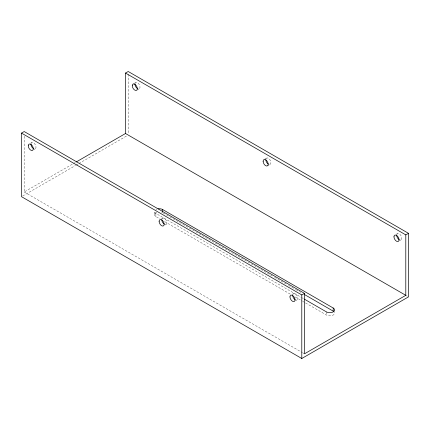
<?xml version="1.0" encoding="UTF-8"?>
<svg xmlns="http://www.w3.org/2000/svg" width="430" height="430" viewBox="0 0 430 430"><rect width="100%" height="100%" fill="white"/><g stroke="black" fill="none" stroke-linecap="round" stroke-linejoin="round"><path stroke-width="0.32" stroke-dasharray="2.15 1.61" d="M30.616 143.212L31.696 142.588M133.547 83.785L135.708 82.538M33.658 149.726L35.282 148.791M137.127 89.988L139.288 88.741M24.204 136.256L24.204 191.995L72.831 163.921M73.406 163.583L75.723 162.25M22.661 196.005L75.438 165.534M76.013 165.201L78.335 163.862M78.916 163.524L127.635 135.396M161.476 218.762L162.556 218.139M264.402 159.337L266.568 158.084M165.055 224.965L166.136 224.342M267.444 165.851L270.147 164.292M292.33 294.308L293.411 293.685M396.342 234.259L397.422 233.635M295.372 300.828L296.996 299.893M399.384 240.778L401.002 239.838M406.173 295.544L407.339 296.216M163.239 212.995L272.287 275.958M274.609 277.296L286.208 283.993M288.53 285.332L295.491 289.352M296.071 289.686L300.71 292.368M154.504 214.613L154.504 211.49A4.778 2.757 0 0 0 155.902 213.441L300.919 297.162M301.5 297.501L303.817 298.839M155.902 213.441L155.902 216.559L159.965 218.902M164.604 221.584L291.056 294.588M295.114 296.937L302.075 300.952M302.656 301.29L304.977 302.629M305.558 302.962L326.44 315.018A4.778 2.757 0 0 0 332.207 315.459A4.778 2.757 0 0 0 334.427 312.357M24.204 191.995L302.161 352.476M302.747 352.81L304.488 353.815M326.44 311.9L326.44 315.018M128.21 74.18L128.21 133.725M155.902 216.559A4.778 2.757 0 0 1 156.891 212.221M161.669 212.221A4.778 2.757 0 0 1 162.658 212.662M155.902 209.539A4.778 2.757 0 0 1 156.891 209.104M135.052 83.468A3.58 2.069 60 0 1 139.288 84.603A3.58 2.069 60 0 1 138.154 88.843M266.165 158.46A3.58 2.069 60 0 1 270.368 160.567A3.58 2.069 60 0 1 269.013 164.394M396.766 234.57A3.58 2.069 60 0 1 401.002 235.704A3.58 2.069 60 0 1 399.868 239.94M292.755 294.62A3.58 2.069 60 0 1 296.996 295.754A3.58 2.069 60 0 1 295.856 299.989M162.153 218.51A3.58 2.069 60 0 1 166.356 220.617A3.58 2.069 60 0 1 165.002 224.444M31.041 143.518A3.58 2.069 60 0 1 35.282 144.657A3.58 2.069 60 0 1 34.142 148.893"/><path stroke-width="0.64" d="M125.512 73.062L128.21 71.504L408.5 233.329L408.5 296.888L301.79 358.496L21.5 196.671L21.5 133.112L24.204 131.553L304.488 293.378L304.488 353.815L405.796 295.329L405.796 234.887L125.512 73.062L125.512 133.504L405.796 295.329M76.303 161.911L125.512 133.504M21.5 133.112L301.79 294.937L304.488 293.378M405.796 234.887L408.5 233.329M158.047 208.829A4.778 2.757 0 0 1 162.658 209.539L333.196 307.998A4.778 2.757 0 0 1 333.196 311.9A4.778 2.757 0 0 1 326.44 311.9L304.397 299.173M304.193 294.373L333.196 311.121A4.778 2.757 0 0 1 333.954 311.691M333.196 307.998L333.196 311.121M301.79 294.937L301.79 358.496M162.658 209.539L162.658 212.038M137.498 88.564A3.58 2.069 60 0 1 134.966 84.178M268.358 164.115A3.58 2.069 60 0 1 265.821 159.729M399.212 239.66A3.58 2.069 60 0 1 396.68 235.275M295.2 299.715A3.58 2.069 60 0 1 292.669 295.324M164.346 224.164A3.58 2.069 60 0 1 161.814 219.778M33.486 148.613A3.58 2.069 60 0 1 30.955 144.227M289.971 296.888A3.58 2.069 60 0 0 293.765 301.613A3.58 2.069 60 0 0 293.765 296.544A3.58 2.069 60 0 0 289.971 296.888M159.111 221.337A3.58 2.069 60 0 0 162.911 226.062A3.58 2.069 60 0 0 162.911 220.999A3.58 2.069 60 0 0 159.111 221.337M28.256 145.786A3.58 2.069 60 0 0 32.051 150.511A3.58 2.069 60 0 0 32.051 145.448A3.58 2.069 60 0 0 28.256 145.786M132.263 85.737A3.58 2.069 60 0 0 136.063 90.461A3.58 2.069 60 0 0 136.063 85.398A3.58 2.069 60 0 0 132.263 85.737M263.122 161.288A3.58 2.069 60 0 0 266.923 166.012A3.58 2.069 60 0 0 266.923 160.949A3.58 2.069 60 0 0 263.122 161.288M393.977 236.839A3.58 2.069 60 0 0 397.777 241.563A3.58 2.069 60 0 0 397.777 236.495A3.58 2.069 60 0 0 393.977 236.839"/></g></svg>
